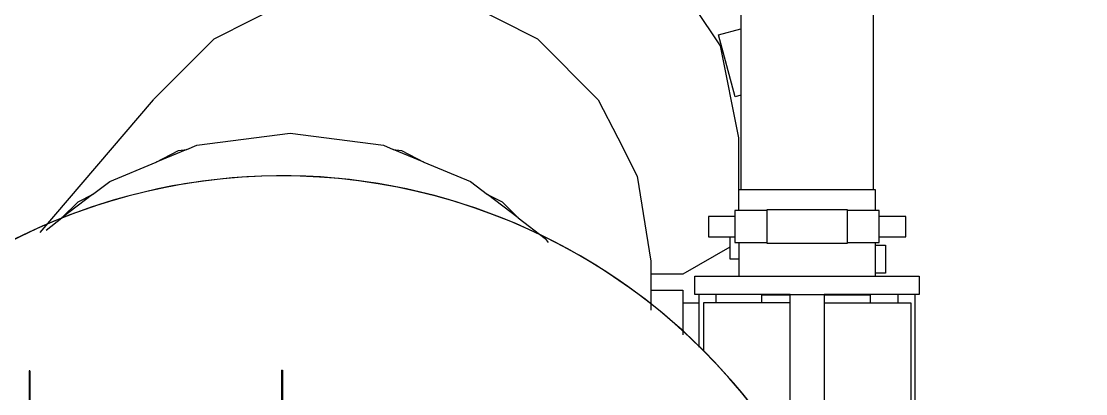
# Model space of a CAD drawing. Header units: millimetres. Extents: x -300 to 383236, y -195106 to -144646.
# Drawn here: x 26767 to 28095, y -162730 to -162265 of the extents above; entities that cross this region are included whole.
import ezdxf

# ---------------------------------------------------------------- set-up
doc = ezdxf.new("R2010")
doc.units = ezdxf.units.MM
doc.header["$LTSCALE"] = 60
doc.layers.add('EQUIPMENT', color=253, linetype='Continuous', lineweight=0)

# ---------------------------------------------------------------- blocks, each defined once
blk = doc.blocks.new('A$Cc6299706')
at = {"layer": 'EQUIPMENT', "lineweight": -3}
for points in [[(-43677.5, 32631), (-43677.5, 32695.5), (-43700.4, 32810.3), (-43765.4, 32907.6), (-43862.7, 32972.7), (-43977.5, 32995.5), (-44087.5, 32995.5), (-44087.5, 33090.5), (-44407.5, 33090.5), (-44407.5, 32995.5), (-44407.5, 32983.6), (-44462.3, 32972.7), (-44559.7, 32907.6), (-44624.7, 32810.3), (-44647.5, 32695.5), (-44647.5, 32725.5), (-44722.5, 32725.5)], [(-43675, 32975), (-43675, 32631)], [(-43510, 32975), (-43510, 32631)], [(-44549.4, 32577.3), (-44408, 32743.1), (-44407.5, 32743.6), (-44332.1, 32819), (-44236.5, 32867.7), (-44130.5, 32884.5), (-44024.5, 32867.7), (-43977.5, 32843.8), (-43928.9, 32819), (-43853, 32743.1), (-43828.8, 32695.5), (-43804.3, 32647.5), (-43787.5, 32541.5), (-43787.5, 32480.4)], [(-43675, 32748.8), (-43682.2, 32746.9), (-43702.9, 32824.1), (-43675, 32831.6)], [(-44366.2, 32681.1), (-44354, 32686.2), (-44237.5, 32701.5), (-44121.1, 32686.2), (-44108.9, 32681.1)], [(-44484, 32624.8), (-44462.5, 32641.2), (-44404.5, 32665.2)], [(-44070.5, 32665.2), (-44012.5, 32641.2), (-43991.1, 32624.8)], [(-43677.5, 32604.7), (-43677.5, 32631), (-43507.5, 32631), (-43507.5, 32604.7)], [(-43642.5, 32604.7), (-43642.5, 32606), (-43542.5, 32606), (-43542.5, 32604.7)], [(-44541.7, 32580.4), (-44522, 32595.6)], [(-43953, 32595.6), (-43919.3, 32569.7), (-43915.6, 32564.8)], [(-43682.5, 32597.5), (-43715.5, 32597.5), (-43715.5, 32572), (-43682.5, 32572)], [(-43502.5, 32572), (-43469.5, 32572), (-43469.5, 32597.5), (-43502.5, 32597.5)], [(-43688.9, 32559), (-43747.5, 32525.5), (-43787.5, 32525.5)], [(-43682.5, 32571.6), (-43688.9, 32571.6), (-43688.9, 32544.4), (-43677.5, 32544.4)], [(-43677.5, 32564.7), (-43677.5, 32523)], [(-43542.5, 32564.7), (-43542.5, 32563.5), (-43642.5, 32563.5), (-43642.5, 32564.7)], [(-43507.5, 32564.7), (-43507.5, 32523)], [(-43507.5, 32561.5), (-43494.5, 32561.5), (-43494.5, 32526.5), (-43507.5, 32526.5)], [(-43787.5, 32505.5), (-43787, 32505.5), (-43787, 32525.5)], [(-43727.5, 32500), (-43732.5, 32500), (-43732.5, 32523), (-43452.5, 32523), (-43452.5, 32500), (-43457.5, 32500)], [(-43787, 32505.5), (-43747.5, 32505.5), (-43747.5, 32449.7)], [(-43613.8, 32500), (-43726.8, 32500), (-43727.5, 32500), (-43727.5, 32434.4)], [(-43706.3, 32500), (-43706.3, 32489.5)], [(-43649, 32489.5), (-43649, 32499.5), (-43629, 32499.5), (-43613.8, 32499.5)], [(-43613.8, 32288.8), (-43613.8, 32500), (-43596.3, 32500), (-43588.8, 32500), (-43571.3, 32500), (-43571.3, 32201)], [(-43457.5, 32201), (-43457.5, 32500), (-43458.2, 32500), (-43571.3, 32500)], [(-43571.3, 32499.5), (-43534, 32499.5), (-43514, 32499.5), (-43514, 32489.5)], [(-43478.8, 32489.5), (-43478.8, 32500)], [(-43747.5, 32489.5), (-43727.5, 32489.5)], [(-43613.8, 32489.5), (-43721.8, 32489.5), (-43721.8, 32429.7)], [(-43571.3, 32489.5), (-43463.2, 32489.5), (-43463.2, 32314.5), (-43571.3, 32314.5)], [(-44563, 32404.5), (-44563, 32237.9)], [(-44562.2, 32404.5), (-44562.9, 32404.5)], [(-44562, 32404.5), (-44562, 32237.9)], [(-44248, 32405.5), (-44248, 32238.9)], [(-44247.2, 32405.5), (-44247.9, 32405.5)], [(-44247, 32405.5), (-44247, 32238.9)]]:
    blk.add_lwpolyline(points, dxfattribs=at)
for points in [[(-44366.2, 32681.1), (-44404.5, 32665.2), (-44376.6, 32679.5)], [(-44070.5, 32665.2), (-44108.9, 32681.1), (-44098.5, 32679.5)], [(-44484, 32624.8), (-44522, 32595.6), (-44502, 32615.6)], [(-43953, 32595.6), (-43991.1, 32624.8), (-43973, 32615.6)], [(-43642.5, 32604.7), (-43682.5, 32604.7), (-43682.5, 32564.7), (-43642.5, 32564.7)], [(-43502.5, 32604.7), (-43542.5, 32604.7), (-43542.5, 32564.7), (-43502.5, 32564.7)]]:
    blk.add_lwpolyline(points, close=True, dxfattribs=at)
blk.add_lwpolyline([(-44964.7, 31713.3, 1), (-43530.3, 32097.7, 1)], format="xyb", close=True, dxfattribs=at)
blk.add_arc((-44247.5, 31905.5), 742.5, 14.9998, 194.9999, dxfattribs=at)
blk.add_arc((-44247.5, 31905.5), 742.5, 14.9998, 194.9999, dxfattribs=at)
blk.add_arc((-44247.5, 31905.5), 742.5, 14.9998, 194.9999, dxfattribs=at)
blk.add_arc((-44247.5, 31905.5), 742.5, 14.9998, 194.9999, dxfattribs=at)
blk = doc.blocks.new('A$C44261593')
h = blk.add_hatch()
h.set_pattern_fill('ANSI31', color=253, scale=100)
h.set_pattern_definition([(45, (0, -50460), (-224.5064, 224.5064), [])])
edge = h.paths.add_edge_path()
edge.add_line((-58347, -14256), (-58347, -14056))
edge.add_line((-58347, -14056), (-57547, -14056))
edge.add_line((-57547, -14056), (-57547, -15056))
edge.add_line((-57547, -15056), (-60547, -15056))
edge.add_line((-60547, -15056), (-60547, -31056))
edge.add_line((-60547, -31056), (-57647, -31056))
edge.add_line((-57647, -31056), (-57647, -32268))
edge.add_line((-57647, -32268), (-43347, -32268))
edge.add_line((-43347, -32268), (-43347, -29256))
edge.add_line((-43347, -29256), (-34347, -29256))
edge.add_line((-34347, -29256), (-34347, -14206))
edge.add_line((-34347, -14206), (-33547, -14206))
edge.add_line((-33547, -14206), (-33547, -29256))
edge.add_line((-33547, -29256), (-30497, -29256))
edge.add_line((-30497, -29256), (-30497, -30056))
edge.add_line((-30497, -30056), (-30547, -30056))
edge.add_line((-30547, -30056), (-30547, -34906))
edge.add_line((-30547, -34906), (-30569.2, -34906))
edge.add_arc((-31589.7, -35133.7), 1045.6, 12.5777, 76.5787)
edge.add_line((-31347, -34116.7), (-31347, -30056))
edge.add_line((-31347, -30056), (-42547, -30056))
edge.add_line((-42547, -30056), (-42547, -34906))
edge.add_line((-42547, -34906), (-43347, -34906))
edge.add_line((-43347, -34906), (-43347, -33068))
edge.add_line((-43347, -33068), (-57647, -33068))
edge.add_line((-57647, -33068), (-57647, -34906))
edge.add_line((-57647, -34906), (-58447, -34906))
edge.add_line((-58447, -34906), (-58447, -31856))
edge.add_line((-58447, -31856), (-66197, -31856))
edge.add_line((-66197, -31856), (-66197, -31056))
edge.add_line((-66197, -31056), (-61347, -31056))
edge.add_line((-61347, -31056), (-61347, -14256))
edge.add_line((-61347, -14256), (-58347, -14256))

msp = doc.modelspace()

# ---------------------------------------------------------------- block references
for name, p in [('A$C44261593', (71340, -144646.1)), ('A$Cc6299706', (71340, -195106.1))]:
    msp.add_blockref(name, p)

doc.saveas('drawing.dxf')
